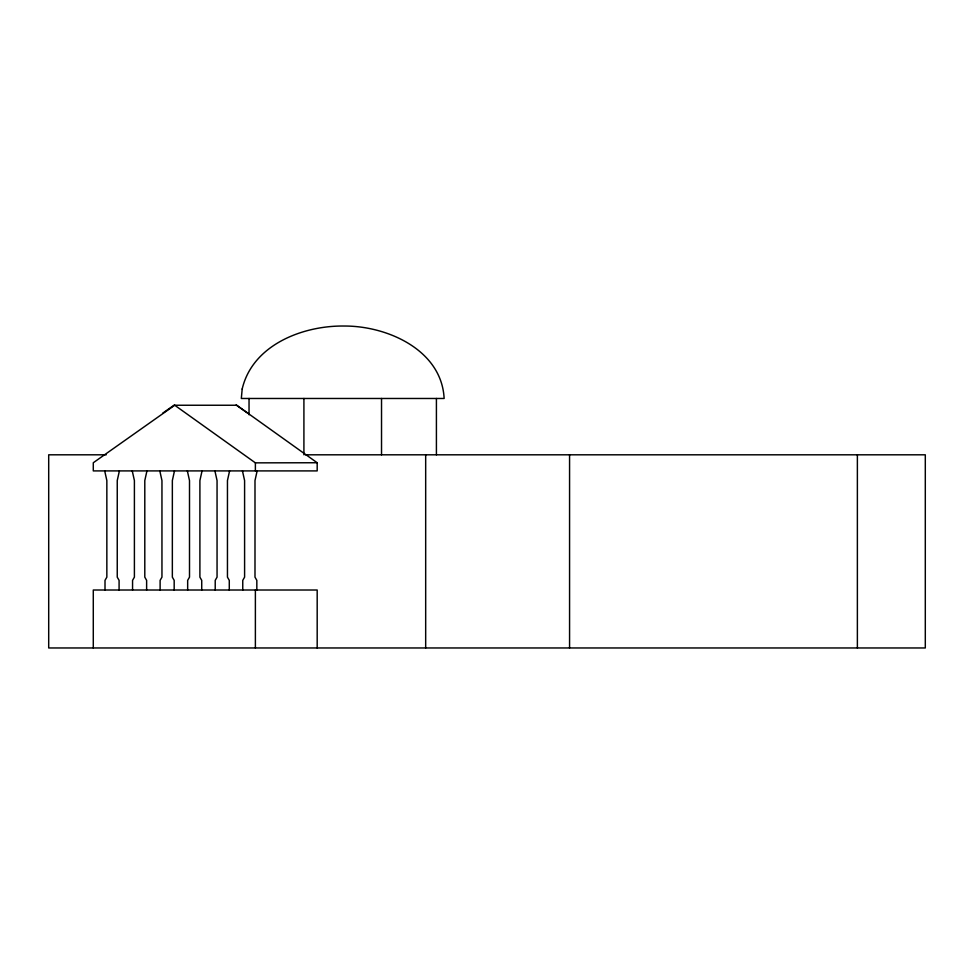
<?xml version="1.0" encoding="UTF-8"?>
<svg xmlns="http://www.w3.org/2000/svg" width="974" height="974" viewBox="0 0 974 974"><rect width="100%" height="100%" fill="white"/><g stroke="black" fill="none" stroke-linecap="round" stroke-linejoin="round"><path stroke-width="1.46" d="M174.48 470.905L172.349 480.559L172.349 577.144L174.176 580.358L174.176 590.013M229.584 470.905L227.453 480.559L227.453 577.144L229.28 580.358L229.28 590.013M119.388 470.905L117.245 480.559L117.245 577.144L119.084 580.358L119.084 590.013M146.94 470.905L144.797 480.559L144.797 577.144L146.624 580.358L146.624 590.013M202.044 470.905L199.901 480.559L199.901 577.144L201.728 580.358L201.728 590.013M257.136 470.905L254.993 480.559L254.993 577.144L256.832 580.358L256.832 590.013M162.755 413.134L174.334 404.965L255.383 462.857L317.183 462.747L317.183 470.905L93.285 470.905L93.285 462.747L174.736 405.245L236.694 405.245L317.183 462.747M106.19 454.809L48.7 454.809L48.7 647.966L925.3 647.966L925.3 454.809L305.41 454.809M236.146 404.965L247.713 413.134M242.453 470.905L244.596 480.559L244.596 577.144L242.757 580.358L242.757 590.013M214.913 470.905L217.056 480.559L217.056 577.144L215.217 580.358L215.217 590.013M187.361 470.905L189.504 480.559L189.504 577.144L187.665 580.358L187.665 590.013M159.809 470.905L161.952 480.559L161.952 577.144L160.113 580.358L160.113 590.013M132.257 470.905L134.4 480.559L134.4 577.144L132.561 580.358L132.561 590.013M104.705 470.905L106.848 480.559L106.848 577.144L105.009 580.358L105.009 590.013M857.376 454.809L857.376 647.966M569.571 454.809L569.571 647.966M436.413 398.476L436.413 454.809M425.675 454.809L425.675 647.966M381.528 398.476L381.528 454.809M317.183 647.966L317.183 590.013L93.285 590.013L93.285 647.966M303.912 398.476L303.912 454.809M255.383 462.857L255.383 470.905M255.383 590.013L255.383 647.966M249.04 398.476L249.04 414.778M242.185 389.016L241.321 398.476L444.132 398.476C441.709 349.897 387.092 325.815 344.248 326.034C302.951 325.45 252.51 344.784 242.185 389.016"/></g></svg>
